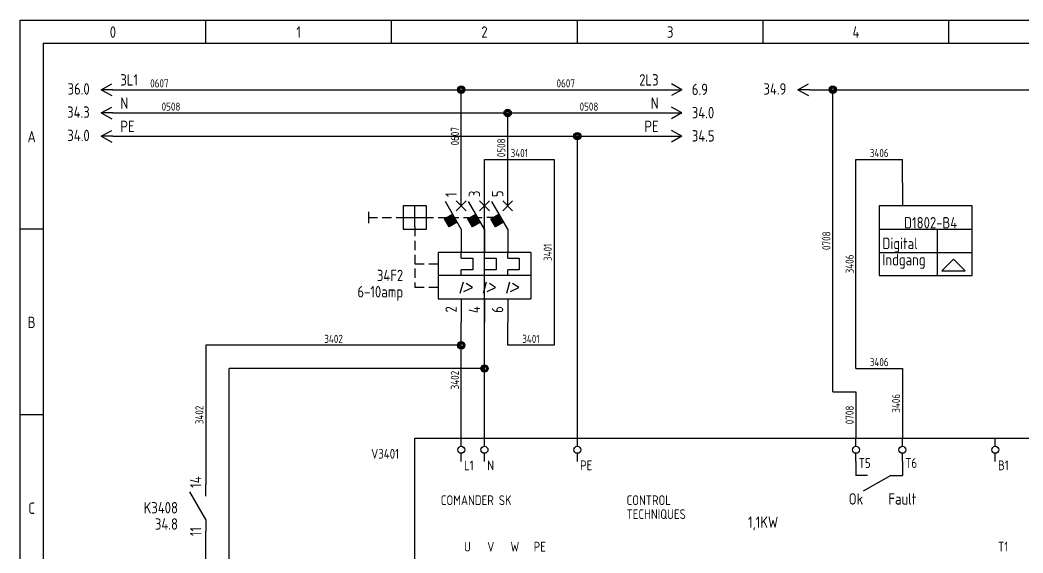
# Model space of a CAD drawing. Extents: x 10 to 410, y 15 to 280.
# Drawn here: x 10 to 226, y 165.3 to 280 of the extents above; entities that cross this region are included whole.
import ezdxf
from ezdxf.enums import TextEntityAlignment as Align

# ---------------------------------------------------------------- set-up
doc = ezdxf.new("R2010")
doc.units = 0
doc.linetypes.add('CADDY_SOLID', pattern=[0])
doc.layers.get('0').update_dxf_attribs({"linetype": 'CONTINUOUS'})
doc.layers.add('2', color=7, linetype='CONTINUOUS')
doc.styles.add('CADDY_VECTORFONT1P', font='isocp___.ttf', dxfattribs={"width": 0.9})

# ---------------------------------------------------------------- blocks, each defined once
blk = doc.blocks.new('BLK1')
at = {"linetype": 'CADDY_SOLID'}
for p, q in [((10, 15), (10, 280)), ((10, 280), (410, 280)), ((50, 275), (50, 280)), ((90, 275), (90, 280)), ((130, 275), (130, 280)), ((170, 275), (170, 280)), ((210, 275), (210, 280)), ((15, 275), (15, 35)), ((15, 275), (405, 275)), ((15, 235), (10, 235)), ((15, 195), (10, 195))]:
    blk.add_line(p, q, dxfattribs=at)
at = {"style": 'CADDY_VECTORFONT1P', "width": 0.9}
for s, p in [('0', (30, 276.2)), ('1', (70, 276.2)), ('2', (110, 276.2)), ('3', (150, 276.2)), ('4', (190, 276.2)), ('A', (12.5, 253.7)), ('B', (12.5, 213.7)), ('C', (12.5, 173.7))]:
    blk.add_text(s, height=2.45, dxfattribs=at).set_placement(p, align=Align.CENTER)
blk = doc.blocks.new('BLK3')
at = {"linetype": 'CADDY_SOLID'}
for p, q in [((105, 240), (105, 245)), ((110, 240), (110, 245)), ((115, 240), (115, 245)), ((97.5, 240), (92.5, 240)), ((92.5, 240), (92.5, 235)), ((95, 235.5), (95, 240)), ((97.5, 235), (97.5, 240)), ((105, 235), (101.58, 240.92)), ((103.94, 238.94), (106.06, 241.06)), ((103.94, 241.06), (106.06, 238.94)), ((110, 235), (106.58, 240.92)), ((108.94, 238.94), (111.06, 241.06)), ((108.94, 241.06), (111.06, 238.94)), ((115, 235), (111.58, 240.92)), ((113.94, 238.94), (116.06, 241.06)), ((113.94, 241.06), (116.06, 238.94)), ((85, 238.75), (85, 236.25)), ((101.4, 237.23), (103.13, 238.23)), ((103.05, 235.88), (102.05, 237.61)), ((103.14, 235.92), (102.14, 237.66)), ((103.27, 236), (102.27, 237.73)), ((103.35, 236.05), (102.35, 237.78)), ((103.48, 236.12), (102.48, 237.86)), ((103.57, 236.17), (102.57, 237.91)), ((103.7, 236.25), (102.7, 237.98)), ((103.79, 236.3), (102.79, 238.03)), ((103.92, 236.38), (102.92, 238.11)), ((104, 236.42), (103, 238.16)), ((106.4, 237.23), (108.13, 238.23)), ((108.05, 235.88), (107.05, 237.61)), ((108.14, 235.92), (107.14, 237.66)), ((108.27, 236), (107.27, 237.73)), ((108.35, 236.05), (107.35, 237.78)), ((108.48, 236.12), (107.48, 237.86)), ((108.57, 236.17), (107.57, 237.91)), ((108.7, 236.25), (107.7, 237.98)), ((108.79, 236.3), (107.79, 238.03)), ((108.92, 236.38), (107.92, 238.11)), ((109, 236.42), (108, 238.16)), ((111.4, 237.23), (113.13, 238.23)), ((113.05, 235.88), (112.05, 237.61)), ((113.14, 235.92), (112.14, 237.66)), ((113.27, 236), (112.27, 237.73)), ((113.35, 236.05), (112.35, 237.78)), ((113.48, 236.12), (112.48, 237.86)), ((113.57, 236.17), (112.57, 237.91)), ((113.7, 236.25), (112.7, 237.98)), ((113.79, 236.3), (112.79, 238.03)), ((113.92, 236.38), (112.92, 238.11)), ((114, 236.42), (113, 238.16)), ((85, 237.5), (87, 237.5)), ((88, 237.5), (90, 237.5)), ((91, 237.5), (93, 237.5)), ((93, 237.5), (97, 237.5)), ((95, 235.5), (95, 233.5)), ((97, 237.5), (99, 237.5)), ((100, 237.5), (102, 237.5)), ((102.4, 235.5), (101.4, 237.23)), ((102.49, 235.55), (101.49, 237.28)), ((102.62, 235.62), (101.62, 237.36)), ((102.71, 235.67), (101.71, 237.41)), ((102.83, 235.75), (101.83, 237.48)), ((102.92, 235.8), (101.92, 237.53)), ((104.13, 236.5), (102.4, 235.5)), ((103, 237.5), (104.5, 237.5)), ((105.5, 237.5), (108, 237.5)), ((107.4, 235.5), (106.4, 237.23)), ((107.49, 235.55), (106.49, 237.28)), ((107.62, 235.62), (106.62, 237.36)), ((107.71, 235.67), (106.71, 237.41)), ((107.83, 235.75), (106.83, 237.48)), ((107.92, 235.8), (106.92, 237.53)), ((109.13, 236.5), (107.4, 235.5)), ((108.5, 237.5), (109.5, 237.5)), ((112, 237.5), (110.5, 237.5)), ((112.4, 235.5), (111.4, 237.23)), ((112.49, 235.55), (111.49, 237.28)), ((112.62, 235.62), (111.62, 237.36)), ((112.71, 235.67), (111.71, 237.41)), ((112.83, 235.75), (111.83, 237.48)), ((112.92, 235.8), (111.92, 237.53)), ((114.13, 236.5), (112.4, 235.5)), ((92.5, 235), (97.5, 235)), ((105, 235), (105, 230)), ((110, 235), (110, 230)), ((115, 235), (115, 230)), ((95, 232.5), (95, 230.5)), ((95, 229.5), (95, 227.5)), ((100, 230), (100, 220)), ((120, 230), (100, 230)), ((105, 228.75), (105, 230)), ((110, 228.75), (110, 230)), ((115, 228.75), (115, 230)), ((120, 230), (120, 220)), ((95, 227.5), (97, 227.5)), ((98, 227.5), (100, 227.5)), ((105, 228.75), (107.5, 228.75)), ((107.5, 228.75), (107.5, 226.25)), ((110, 228.75), (112.5, 228.75)), ((112.5, 228.75), (112.5, 226.25)), ((115, 228.75), (117.5, 228.75)), ((117.5, 228.75), (117.5, 226.25)), ((95, 226.5), (95, 224.5)), ((120, 225), (100, 225)), ((107.5, 226.25), (105, 226.25)), ((105, 225), (105, 226.25)), ((110, 225), (110, 226.25)), ((112.5, 226.25), (110, 226.25)), ((117.5, 226.25), (115, 226.25)), ((115, 225), (115, 226.25)), ((95, 223.5), (95, 222.5)), ((95, 222.5), (97, 222.5)), ((98, 222.5), (100, 222.5)), ((104.8, 221.2), (105.46, 223.65)), ((107.4, 222.42), (106.06, 223.3)), ((109.8, 221.2), (110.46, 223.65)), ((112.4, 222.42), (111.06, 223.3)), ((114.8, 221.2), (115.46, 223.65)), ((117.4, 222.42), (116.06, 223.3)), ((105.59, 221.55), (107.4, 222.42)), ((110.59, 221.55), (112.4, 222.42)), ((115.59, 221.55), (117.4, 222.42)), ((100, 220), (120, 220)), ((105, 220), (105, 215)), ((110, 220), (110, 215)), ((115, 220), (115, 215))]:
    blk.add_line(p, q, dxfattribs=at)
at = {"style": 'CADDY_VECTORFONT1P', "width": 0.9}
for tag, p in [('$TAG175000_00', (104.05, 241.9)), ('$TAG175000_02', (109.05, 241.9)), ('$TAG175000_04', (114.05, 241.9))]:
    blk.add_attdef(tag, p, '', height=2.45, rotation=90, dxfattribs=at)
at = {"style": 'CADDY_VECTORFONT1P', "width": 0.9, "flags": 1}
for tag, p in [('$TAG140020', (92.5, 230.8)), ('$TAG140050', (92.5, 227.3)), ('$TAG160040', (92.5, 216.8))]:
    blk.add_attdef(tag, text='', height=2.45, dxfattribs=at).set_placement(p, align=Align.RIGHT)
at = {"style": 'CADDY_VECTORFONT1P', "width": 0.9}
for tag, p in [('$TAG160010', (92.5, 223.8)), ('$TAG160030', (92.5, 220.3))]:
    blk.add_attdef(tag, text='', height=2.45, dxfattribs=at).set_placement(p, align=Align.RIGHT)
for tag, p in [('$TAG175000_01', (104.05, 218.4)), ('$TAG175000_03', (109.05, 218.4)), ('$TAG175000_05', (114.05, 218.4))]:
    blk.add_attdef(tag, text='', height=2.45, rotation=90, dxfattribs=at).set_placement(p, align=Align.RIGHT)
blk = doc.blocks.new('BLK4')
at = {"linetype": 'CADDY_SOLID'}
for p, q in [((105, 188.25), (105, 190)), ((105, 185), (105, 186.75))]:
    blk.add_line(p, q, dxfattribs=at)
blk.add_circle((105, 187.5), 0.75, dxfattribs=at)
at = {"style": 'CADDY_VECTORFONT1P', "width": 0.9, "flags": 1}
blk.add_attdef('$TAG160410', (107.6, 189.2), '', height=2.45, rotation=90, dxfattribs=at)
at = {"layer": '2', "style": 'CADDY_VECTORFONT1P', "width": 0.9, "flags": 1}
blk.add_attdef('$TAG160400', (104.1, 189.2), '', height=2.45, rotation=90, dxfattribs=at)
for tag, p in [('$TAG140020', (100.05, 193.3)), ('$TAG140050', (100.05, 189.8)), ('$TAG160010', (100.05, 186.3)), ('$TAG160030', (100.05, 182.8)), ('$TAG160040', (100.05, 177.8))]:
    blk.add_attdef(tag, text='', height=2.45, dxfattribs=at).set_placement(p, align=Align.RIGHT)
blk = doc.blocks.new('BLK5')
at = {"linetype": 'CADDY_SOLID'}
for p, q in [((110, 188.25), (110, 190)), ((110, 185), (110, 186.75))]:
    blk.add_line(p, q, dxfattribs=at)
blk.add_circle((110, 187.5), 0.75, dxfattribs=at)
at = {"style": 'CADDY_VECTORFONT1P', "width": 0.9, "flags": 1}
blk.add_attdef('$TAG160410', (112.6, 189.2), '', height=2.45, rotation=90, dxfattribs=at)
at = {"layer": '2', "style": 'CADDY_VECTORFONT1P', "width": 0.9, "flags": 1}
blk.add_attdef('$TAG160400', (109.1, 189.2), '', height=2.45, rotation=90, dxfattribs=at)
for tag, p in [('$TAG140020', (105.05, 193.3)), ('$TAG140050', (105.05, 189.8)), ('$TAG160010', (105.05, 186.3)), ('$TAG160030', (105.05, 182.8)), ('$TAG160040', (105.05, 177.8))]:
    blk.add_attdef(tag, text='', height=2.45, dxfattribs=at).set_placement(p, align=Align.RIGHT)
blk = doc.blocks.new('BLK6')
at = {"linetype": 'CADDY_SOLID'}
for p, q in [((130, 188.25), (130, 190)), ((130, 185), (130, 186.75))]:
    blk.add_line(p, q, dxfattribs=at)
blk.add_circle((130, 187.5), 0.75, dxfattribs=at)
at = {"style": 'CADDY_VECTORFONT1P', "width": 0.9, "flags": 1}
blk.add_attdef('$TAG160410', (132.6, 189.2), '', height=2.45, rotation=90, dxfattribs=at)
at = {"layer": '2', "style": 'CADDY_VECTORFONT1P', "width": 0.9, "flags": 1}
blk.add_attdef('$TAG160400', (129.1, 189.2), '', height=2.45, rotation=90, dxfattribs=at)
for tag, p in [('$TAG140020', (125.05, 193.3)), ('$TAG140050', (125.05, 189.8)), ('$TAG160010', (125.05, 186.3)), ('$TAG160030', (125.05, 182.8)), ('$TAG160040', (125.05, 177.8))]:
    blk.add_attdef(tag, text='', height=2.45, dxfattribs=at).set_placement(p, align=Align.RIGHT)
blk = doc.blocks.new('BLK11')
at = {"linetype": 'CADDY_SOLID'}
for p, q in [((220, 188.25), (220, 190)), ((220, 185), (220, 186.75))]:
    blk.add_line(p, q, dxfattribs=at)
blk.add_circle((220, 187.5), 0.75, dxfattribs=at)
at = {"style": 'CADDY_VECTORFONT1P', "width": 0.9, "flags": 1}
blk.add_attdef('$TAG160410', (222.6, 189.2), '', height=2.45, rotation=90, dxfattribs=at)
at = {"layer": '2', "style": 'CADDY_VECTORFONT1P', "width": 0.9, "flags": 1}
blk.add_attdef('$TAG160400', (219.1, 189.2), '', height=2.45, rotation=90, dxfattribs=at)
for tag, p in [('$TAG140020', (215.05, 193.3)), ('$TAG140050', (215.05, 189.8)), ('$TAG160010', (215.05, 186.3)), ('$TAG160030', (215.05, 182.8)), ('$TAG160040', (215.05, 177.8))]:
    blk.add_attdef(tag, text='', height=2.45, dxfattribs=at).set_placement(p, align=Align.RIGHT)
blk = doc.blocks.new('BLK22')
at = {"linetype": 'CADDY_SOLID'}
for p, q in [((190, 188.25), (190, 190)), ((190, 185), (190, 186.75))]:
    blk.add_line(p, q, dxfattribs=at)
blk.add_circle((190, 187.5), 0.75, dxfattribs=at)
at = {"style": 'CADDY_VECTORFONT1P', "width": 0.9, "flags": 1}
blk.add_attdef('$TAG160410', (192.6, 189.2), '', height=2.45, rotation=90, dxfattribs=at)
at = {"layer": '2', "style": 'CADDY_VECTORFONT1P', "width": 0.9, "flags": 1}
blk.add_attdef('$TAG160400', (189.1, 189.2), '', height=2.45, rotation=90, dxfattribs=at)
for tag, p in [('$TAG140020', (185.05, 193.3)), ('$TAG140050', (185.05, 189.8)), ('$TAG160010', (185.05, 186.3)), ('$TAG160030', (185.05, 182.8)), ('$TAG160040', (185.05, 177.8))]:
    blk.add_attdef(tag, text='', height=2.45, dxfattribs=at).set_placement(p, align=Align.RIGHT)
blk = doc.blocks.new('BLK23')
at = {"linetype": 'CADDY_SOLID'}
for p, q in [((200, 188.25), (200, 190)), ((200, 185), (200, 186.75))]:
    blk.add_line(p, q, dxfattribs=at)
blk.add_circle((200, 187.5), 0.75, dxfattribs=at)
at = {"style": 'CADDY_VECTORFONT1P', "width": 0.9, "flags": 1}
blk.add_attdef('$TAG160410', (202.6, 189.2), '', height=2.45, rotation=90, dxfattribs=at)
at = {"layer": '2', "style": 'CADDY_VECTORFONT1P', "width": 0.9, "flags": 1}
blk.add_attdef('$TAG160400', (199.1, 189.2), '', height=2.45, rotation=90, dxfattribs=at)
for tag, p in [('$TAG140020', (195.05, 193.3)), ('$TAG140050', (195.05, 189.8)), ('$TAG160010', (195.05, 186.3)), ('$TAG160030', (195.05, 182.8)), ('$TAG160040', (195.05, 177.8))]:
    blk.add_attdef(tag, text='', height=2.45, dxfattribs=at).set_placement(p, align=Align.RIGHT)
blk = doc.blocks.new('BLK24')
at = {"linetype": 'CADDY_SOLID'}
for p, q in [((192.5, 182), (190, 182)), ((197.5, 182), (191.58, 178.58)), ((197.5, 182), (200, 182))]:
    blk.add_line(p, q, dxfattribs=at)
at = {"style": 'CADDY_VECTORFONT1P', "width": 0.9, "flags": 1}
blk.add_attdef('$TAG175000_00', (190.7, 181.05), '', height=2.45, rotation=180, dxfattribs=at)
for tag, rotation, p in [('$TAG175000_01', 180, (199.1, 181.05)), ('$TAG160010', 90, (196.2, 176))]:
    blk.add_attdef(tag, text='', height=2.45, rotation=rotation, dxfattribs=at).set_placement(p, align=Align.RIGHT)
at = {"style": 'CADDY_VECTORFONT1P', "width": 0.9}
blk.add_attdef('$TAG160500', text='', height=2.45, rotation=90, dxfattribs=at).set_placement((199.7, 176), align=Align.RIGHT)
blk = doc.blocks.new('BLK25')
at = {"linetype": 'CADDY_SOLID'}
for p, q in [((27.5, 265), (29.75, 266.25)), ((27.5, 265), (29.75, 263.75)), ((30, 265), (27.5, 265))]:
    blk.add_line(p, q, dxfattribs=at)
at = {"style": 'CADDY_VECTORFONT1P', "width": 0.9}
blk.add_attdef('$TAG160010', (31.6, 265.9), '', height=2.45, dxfattribs=at)
blk.add_attdef('$TAG160500', text='', height=2.45, dxfattribs=at).set_placement((25, 263.95), align=Align.RIGHT)
blk = doc.blocks.new('BLK26')
at = {"linetype": 'CADDY_SOLID'}
for p, q in [((152.5, 265), (150.25, 266.25)), ((150, 265), (152.5, 265)), ((152.5, 265), (150.25, 263.75))]:
    blk.add_line(p, q, dxfattribs=at)
at = {"style": 'CADDY_VECTORFONT1P', "width": 0.9}
blk.add_attdef('$TAG160010', text='', height=2.45, dxfattribs=at).set_placement((147.5, 265.9), align=Align.RIGHT)
blk.add_attdef('$TAG160500', (154.65, 263.85), '', height=2.45, dxfattribs=at)
blk = doc.blocks.new('BLK27')
at = {"linetype": 'CADDY_SOLID'}
for p, q in [((27.5, 260), (29.75, 261.25)), ((27.5, 260), (29.75, 258.75)), ((30, 260), (27.5, 260))]:
    blk.add_line(p, q, dxfattribs=at)
at = {"style": 'CADDY_VECTORFONT1P', "width": 0.9}
blk.add_attdef('$TAG160500', text='', height=2.45, dxfattribs=at).set_placement((25, 258.95), align=Align.RIGHT)
blk.add_attdef('$TAG160010', (31.6, 260.9), '', height=2.45, dxfattribs=at)
blk = doc.blocks.new('BLK28')
at = {"linetype": 'CADDY_SOLID'}
for p, q in [((150, 260), (152.5, 260)), ((152.5, 260), (150.25, 261.25)), ((152.5, 260), (150.25, 258.75))]:
    blk.add_line(p, q, dxfattribs=at)
at = {"style": 'CADDY_VECTORFONT1P', "width": 0.9}
blk.add_attdef('$TAG160010', text='', height=2.45, dxfattribs=at).set_placement((147.5, 260.9), align=Align.RIGHT)
blk.add_attdef('$TAG160500', (154.65, 258.85), '', height=2.45, dxfattribs=at)
blk = doc.blocks.new('BLK29')
at = {"linetype": 'CADDY_SOLID'}
for p, q in [((27.5, 255), (29.75, 256.25)), ((27.5, 255), (29.75, 253.75)), ((30, 255), (27.5, 255))]:
    blk.add_line(p, q, dxfattribs=at)
at = {"style": 'CADDY_VECTORFONT1P', "width": 0.9}
blk.add_attdef('$TAG160010', (31.6, 255.9), '', height=2.45, dxfattribs=at)
blk.add_attdef('$TAG160500', text='', height=2.45, dxfattribs=at).set_placement((25, 253.95), align=Align.RIGHT)
blk = doc.blocks.new('BLK30')
at = {"linetype": 'CADDY_SOLID'}
for p, q in [((150, 255), (152.5, 255)), ((152.5, 255), (150.25, 256.25)), ((152.5, 255), (150.25, 253.75))]:
    blk.add_line(p, q, dxfattribs=at)
at = {"style": 'CADDY_VECTORFONT1P', "width": 0.9}
blk.add_attdef('$TAG160010', text='', height=2.45, dxfattribs=at).set_placement((147.5, 255.9), align=Align.RIGHT)
blk.add_attdef('$TAG160500', (154.65, 253.85), '', height=2.45, dxfattribs=at)
blk = doc.blocks.new('BLK31')
at = {"linetype": 'CADDY_SOLID'}
for p, q in [((177.5, 265), (179.75, 266.25)), ((177.5, 265), (179.75, 263.75)), ((180, 265), (177.5, 265))]:
    blk.add_line(p, q, dxfattribs=at)
at = {"style": 'CADDY_VECTORFONT1P', "width": 0.9, "flags": 1}
blk.add_attdef('$TAG160010', (181.6, 265.9), '', height=2.45, dxfattribs=at)
at = {"style": 'CADDY_VECTORFONT1P', "width": 0.9}
blk.add_attdef('$TAG160500', text='', height=2.45, dxfattribs=at).set_placement((175, 263.95), align=Align.RIGHT)
blk = doc.blocks.new('BLK32')
at = {"linetype": 'CADDY_SOLID'}
for p, q in [((50, 177.5), (50, 180)), ((50, 172.5), (46.58, 178.42)), ((50, 172.5), (50, 170))]:
    blk.add_line(p, q, dxfattribs=at)
at = {"style": 'CADDY_VECTORFONT1P', "width": 0.9}
blk.add_attdef('$TAG175000_00', (49.05, 179.3), '', height=2.45, rotation=90, dxfattribs=at)
for tag, p in [('$TAG160010', (44, 173.8)), ('$TAG160500', (44, 170.3))]:
    blk.add_attdef(tag, text='', height=2.45, dxfattribs=at).set_placement(p, align=Align.RIGHT)
blk.add_attdef('$TAG175000_01', text='', height=2.45, rotation=90, dxfattribs=at).set_placement((49.05, 170.9), align=Align.RIGHT)
blk = doc.blocks.new('BLK46')
at = {"linetype": 'CADDY_SOLID'}
for p, q in [((215, 240), (195, 240)), ((195, 240), (195, 225)), ((215, 225), (215, 240)), ((195, 225), (215, 225))]:
    blk.add_line(p, q, dxfattribs=at)
blk = doc.blocks.new('BLK47')
at = {"linetype": 'CADDY_SOLID'}
blk.add_line((200, 245), (200, 240), dxfattribs=at)
blk = doc.blocks.new('BLK45')
at = {"linetype": 'CADDY_SOLID'}
for p, q in [((195, 235), (215, 235)), ((207.5, 235), (207.5, 225)), ((195, 230), (215, 230)), ((211, 228.5), (208.5, 226)), ((213.5, 226), (211, 228.5)), ((208.5, 226), (213.5, 226))]:
    blk.add_line(p, q, dxfattribs=at)
for name in ['BLK47', 'BLK46']:
    blk.add_blockref(name, (0, 0, 1))
at = {"style": 'CADDY_VECTORFONT1P', "width": 0.9}
for s, p in [('Digital', (195.7, 230.7)), ('Indgang', (195.7, 227.2))]:
    blk.add_text(s, height=2.45, dxfattribs=at).set_placement(p)
blk.add_attdef('$TAG175000_00', (199.05, 243.4), '', height=2.45, rotation=90, dxfattribs=at)
for tag, p in [('$TAG160030', (196.8, 239.7)), ('$TAG160040', (196.8, 236.2)), ('$TAG175100', (211.8, 235.15)), ('$TAG175110', (194.3, 229.15)), ('$TAG175120', (194.3, 226.15)), ('$TAG160500', (194.3, 222.65))]:
    blk.add_attdef(tag, text='', height=2.45, dxfattribs=at).set_placement(p, align=Align.RIGHT)
at = {"style": 'CADDY_VECTORFONT1P', "width": 0.9, "flags": 1}
blk.add_attdef('$TAG160010', text='', height=2.45, dxfattribs=at).set_placement((190.96, 234.53), align=Align.RIGHT)

msp = doc.modelspace()

# ---------------------------------------------------------------- linework, layer by layer
at = {"linetype": 'CADDY_SOLID'}
for p, q in [((30, 265), (105, 265)), ((105, 265), (150, 265)), ((105, 245), (105, 265)), ((180, 265), (185, 265)), ((185, 200), (185, 265)), ((185, 265), (390, 265)), ((30, 260), (115, 260)), ((115, 260), (150, 260)), ((115, 245), (115, 260)), ((30, 255), (130, 255)), ((130, 190), (130, 255)), ((130, 255), (150, 255)), ((110, 245), (110, 250)), ((110, 250), (125, 250)), ((125, 250), (125, 210)), ((190, 205), (190, 250)), ((190, 250), (200, 250)), ((200, 245), (200, 250)), ((110, 205), (110, 240)), ((105, 210), (105, 215)), ((115, 210), (115, 215)), ((105, 210), (50, 210)), ((50, 210), (50, 180)), ((105, 190), (105, 210)), ((125, 210), (115, 210)), ((110, 205), (55, 205)), ((55, 150.5), (55, 205)), ((110, 190), (110, 205)), ((190, 205), (200, 205)), ((200, 205), (200, 190)), ((185, 200), (190, 200)), ((190, 200), (190, 190)), ((95, 160), (95, 190)), ((95, 190), (100, 190)), ((100, 190), (260, 190)), ((190, 185), (190, 182)), ((200, 185), (200, 182)), ((50, 150.5), (50, 170))]:
    msp.add_line(p, q, dxfattribs=at)
for centre, radius in [((105, 265), 0.8), ((185, 265), 0.8), ((105, 265), 0.6), ((105, 265), 0.4), ((185, 265), 0.6), ((185, 265), 0.4), ((115, 260), 0.8), ((115, 260), 0.6), ((115, 260), 0.4), ((130, 255), 0.8), ((130, 255), 0.6), ((130, 255), 0.4), ((105, 210), 0.8), ((105, 210), 0.6), ((105, 210), 0.4), ((110, 205), 0.8), ((110, 205), 0.6), ((110, 205), 0.4)]:
    msp.add_circle(centre, radius)

# ---------------------------------------------------------------- block references
for name in ['BLK1', 'BLK4', 'BLK5', 'BLK6', 'BLK22', 'BLK23', 'BLK11', 'BLK24']:
    msp.add_blockref(name, (0, 0, 1))
ref = msp.add_blockref('BLK25', (0, 0, 1))
ref.add_attrib('$TAG160010', '3L1', (31.6, 265.9), dxfattribs={"height": 2.45, "style": 'CADDY_VECTORFONT1P', "width": 0.9})
ref.add_attrib('$TAG160500', '36.0', dxfattribs={"height": 2.45, "style": 'CADDY_VECTORFONT1P', "width": 0.9}).set_placement((25, 263.95), align=Align.RIGHT)
ref = msp.add_blockref('BLK26', (0, 0, 1))
ref.add_attrib('$TAG160010', '2L3', dxfattribs={"height": 2.45, "style": 'CADDY_VECTORFONT1P', "width": 0.9}).set_placement((147.5, 265.9), align=Align.RIGHT)
ref.add_attrib('$TAG160500', '6.9', (154.65, 263.85), dxfattribs={"height": 2.45, "style": 'CADDY_VECTORFONT1P', "width": 0.9})
ref = msp.add_blockref('BLK31', (0, 0, 1))
ref.add_attrib('$TAG160500', '34.9', dxfattribs={"height": 2.45, "style": 'CADDY_VECTORFONT1P', "width": 0.9}).set_placement((175, 263.95), align=Align.RIGHT)
ref = msp.add_blockref('BLK27', (0, 0, 1))
ref.add_attrib('$TAG160010', 'N', (31.6, 260.9), dxfattribs={"height": 2.45, "style": 'CADDY_VECTORFONT1P', "width": 0.9})
ref.add_attrib('$TAG160500', '34.3', dxfattribs={"height": 2.45, "style": 'CADDY_VECTORFONT1P', "width": 0.9}).set_placement((25, 258.95), align=Align.RIGHT)
ref = msp.add_blockref('BLK28', (0, 0, 1))
ref.add_attrib('$TAG160010', 'N', dxfattribs={"height": 2.45, "style": 'CADDY_VECTORFONT1P', "width": 0.9}).set_placement((147.5, 260.9), align=Align.RIGHT)
ref.add_attrib('$TAG160500', '34.0', (154.65, 258.85), dxfattribs={"height": 2.45, "style": 'CADDY_VECTORFONT1P', "width": 0.9})
ref = msp.add_blockref('BLK29', (0, 0, 1))
ref.add_attrib('$TAG160010', 'PE', (31.6, 255.9), dxfattribs={"height": 2.45, "style": 'CADDY_VECTORFONT1P', "width": 0.9})
ref.add_attrib('$TAG160500', '34.0', dxfattribs={"height": 2.45, "style": 'CADDY_VECTORFONT1P', "width": 0.9}).set_placement((25, 253.95), align=Align.RIGHT)
ref = msp.add_blockref('BLK30', (0, 0, 1))
ref.add_attrib('$TAG160010', 'PE', dxfattribs={"height": 2.45, "style": 'CADDY_VECTORFONT1P', "width": 0.9}).set_placement((147.5, 255.9), align=Align.RIGHT)
ref.add_attrib('$TAG160500', '34.5', (154.65, 253.85), dxfattribs={"height": 2.45, "style": 'CADDY_VECTORFONT1P', "width": 0.9})
ref = msp.add_blockref('BLK3', (0, 0, 1))
ref.add_attrib('$TAG160010', '34F2', dxfattribs={"height": 2.45, "style": 'CADDY_VECTORFONT1P', "width": 0.9}).set_placement((92.5, 223.8), align=Align.RIGHT)
ref.add_attrib('$TAG160030', '6-10amp', dxfattribs={"height": 2.45, "style": 'CADDY_VECTORFONT1P', "width": 0.9}).set_placement((92.5, 220.3), align=Align.RIGHT)
ref.add_attrib('$TAG175000_00', '1', (104.05, 241.9), dxfattribs={"height": 2.45, "rotation": 90, "style": 'CADDY_VECTORFONT1P', "width": 0.9})
ref.add_attrib('$TAG175000_01', '2', dxfattribs={"height": 2.45, "rotation": 90, "style": 'CADDY_VECTORFONT1P', "width": 0.9}).set_placement((104.05, 218.4), align=Align.RIGHT)
ref.add_attrib('$TAG175000_02', '3', (109.05, 241.9), dxfattribs={"height": 2.45, "rotation": 90, "style": 'CADDY_VECTORFONT1P', "width": 0.9})
ref.add_attrib('$TAG175000_03', '4', dxfattribs={"height": 2.45, "rotation": 90, "style": 'CADDY_VECTORFONT1P', "width": 0.9}).set_placement((109.05, 218.4), align=Align.RIGHT)
ref.add_attrib('$TAG175000_04', '5', (114.05, 241.9), dxfattribs={"height": 2.45, "rotation": 90, "style": 'CADDY_VECTORFONT1P', "width": 0.9})
ref.add_attrib('$TAG175000_05', '6', dxfattribs={"height": 2.45, "rotation": 90, "style": 'CADDY_VECTORFONT1P', "width": 0.9}).set_placement((114.05, 218.4), align=Align.RIGHT)
ref = msp.add_blockref('BLK45', (0, 0, 1))
ref.add_attrib('$TAG175100', 'D1802-B4', dxfattribs={"height": 2.45, "style": 'CADDY_VECTORFONT1P', "width": 0.9}).set_placement((211.8, 235.15), align=Align.RIGHT)
ref = msp.add_blockref('BLK32', (0, 0, 1))
ref.add_attrib('$TAG160010', 'K3408', dxfattribs={"height": 2.45, "style": 'CADDY_VECTORFONT1P', "width": 0.9}).set_placement((44, 173.8), align=Align.RIGHT)
ref.add_attrib('$TAG160500', '34.8', dxfattribs={"height": 2.45, "style": 'CADDY_VECTORFONT1P', "width": 0.9}).set_placement((44, 170.3), align=Align.RIGHT)
ref.add_attrib('$TAG175000_00', '14', (49.05, 179.3), dxfattribs={"height": 2.45, "rotation": 90, "style": 'CADDY_VECTORFONT1P', "width": 0.9})
ref.add_attrib('$TAG175000_01', '11', dxfattribs={"height": 2.45, "rotation": 90, "style": 'CADDY_VECTORFONT1P', "width": 0.9}).set_placement((49.05, 170.9), align=Align.RIGHT)

# ---------------------------------------------------------------- texts
at = {"style": 'CADDY_VECTORFONT1P', "width": 0.9}
for s, height, p in [('0607', 1.75, (40, 265.5)), ('0607', 1.75, (127.5, 265.5)), ('0508', 1.75, (42.5, 260.5)), ('0508', 1.75, (132.5, 260.5)), ('3401', 1.75, (117.5, 250.5)), ('3406', 1.75, (195, 250.5)), ('3402', 1.75, (77.5, 210.5)), ('3401', 1.75, (120, 210.5)), ('3406', 1.75, (195, 205.5)), ('Ok', 2.45, (190, 175.7)), ('Fault', 2.45, (200, 175.7)), ('1,1KW', 2.45, (170, 170.7))]:
    msp.add_text(s, height=height, dxfattribs=at).set_placement(p, align=Align.CENTER)
for s, p in [('0607', (104.5, 255)), ('0508', (114.5, 252.5)), ('0708', (184.5, 232.5)), ('3401', (124.5, 230)), ('3406', (189.5, 227.5)), ('3402', (104.5, 202.5)), ('3406', (199.5, 197.5)), ('3402', (49.5, 195)), ('0708', (189.5, 195))]:
    msp.add_text(s, height=1.75, rotation=90, dxfattribs=at).set_placement(p, align=Align.CENTER)
for s, p in [('V3401', (85.6, 185.6)), ('L1', (105.6, 183.1)), ('N', (110.6, 183.1)), ('PE', (130.6, 183.1)), ('T5', (190.6, 183.6)), ('T6', (200.6, 183.6)), ('B1', (220.6, 183.1)), ('COMANDER SK', (100.6, 175.6)), ('CONTROL', (140.6, 175.6)), ('TECHNIQUES', (140.6, 172.6)), ('U', (105.6, 165.6)), ('V', (110.6, 165.6)), ('W', (115.6, 165.6)), ('PE', (120.6, 165.6)), ('T1', (220.6, 165.6))]:
    msp.add_text(s, height=2.1, dxfattribs=at).set_placement(p)

doc.saveas('drawing.dxf')
